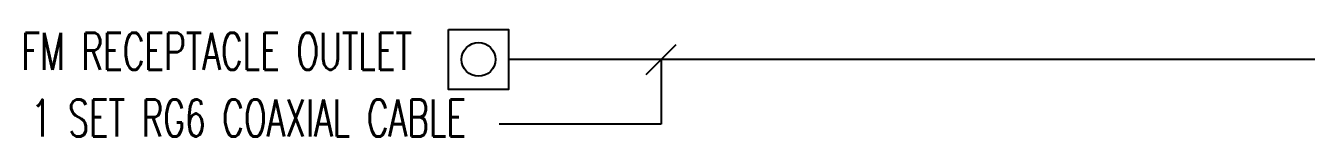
# Model space of a CAD drawing. Header units: millimetres. Extents: x 2974 to 5671, y 1205 to 3288.
# Drawn here: x 3794.2 to 4112.2, y 2428.1 to 2454.7 of the extents above; entities that cross this region are included whole.
import ezdxf
from ezdxf.enums import TextEntityAlignment as Align

# ---------------------------------------------------------------- set-up
doc = ezdxf.new("R2010")
doc.units = ezdxf.units.MM
doc.layers.add('COL', color=7, linetype='Continuous')
doc.layers.add('M-_ACONREDT_A_N', color=3, linetype='Continuous')
doc.styles.add('SIMPLEX', font='simplex.shx', dxfattribs={"width": 0.6})

msp = doc.modelspace()

# ---------------------------------------------------------------- linework, layer by layer
at = {"color": 0, "ltscale": 0.5}
msp.add_line((4176.49673, 2447.27213, -1204.84475), (3914.12721, 2447.27213, -4224.48767), dxfattribs=at)
at = {"color": 0}
for p, q in [((3951.95802, 2447.27213, -5821.79303), (3951.95802, 2431.13491, -5825.80267)), ((3951.95802, 2431.13491, -5825.80267), (3911.77701, 2431.13491, -5825.80267))]:
    msp.add_line(p, q, dxfattribs=at)
at = {"color": 0, "elevation": -4224.48767}
msp.add_lwpolyline([(3899.18693, 2454.74227), (3914.12721, 2454.74227), (3914.12721, 2439.80199), (3899.18693, 2439.80199)], close=True, dxfattribs=at)
at = {"color": 0}
msp.add_circle((3906.65707, 2447.27213, -7028.00464), 4.20195, dxfattribs=at)
at = {"layer": 'COL', "color": 0, "linetype": 'Continuous', "ltscale": 200}
msp.add_line((3948.23167, 2443.55054, -5821.79303), (3955.68438, 2450.99373, -5821.79303), dxfattribs=at)

# ---------------------------------------------------------------- texts
at = {"layer": 'M-_ACONREDT_A_N', "color": 0, "ltscale": 0.5, "style": 'SIMPLEX', "width": 0.65}
for s, p in [('FM RECEPTACLE OUTLET', (3890.1703, 2444.70535, -8413.38716)), ('1 SET RG6 COAXIAL CABLE', (3903.56965, 2428.07241, -8413.38716))]:
    msp.add_text(s, height=9.210686, dxfattribs=at).set_placement(p, align=Align.RIGHT)

doc.saveas('drawing.dxf')
